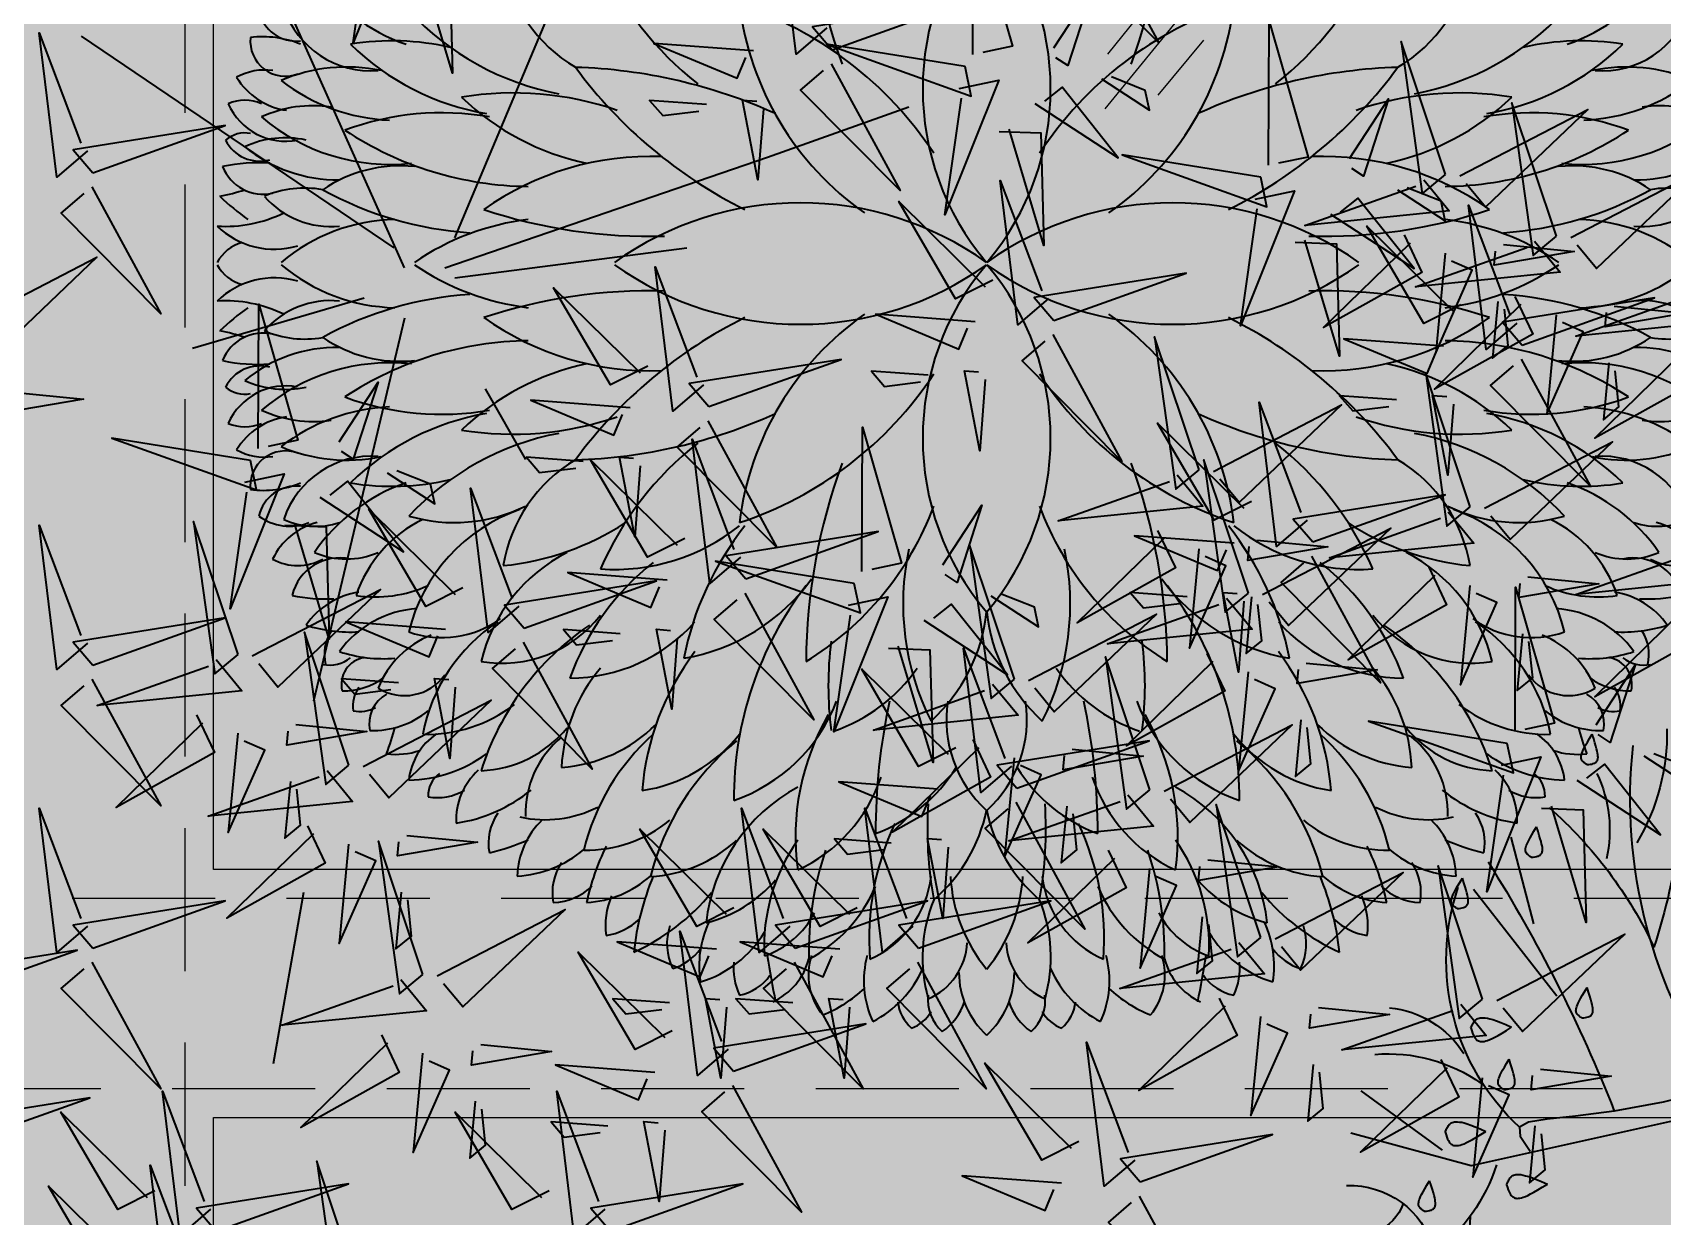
# Model space of a CAD drawing. Header units: millimetres. Extents: x -2842 to 18480, y -2414 to 14540.
# Drawn here: x 4702 to 5556, y 6081 to 6702 of the extents above; entities that cross this region are included whole.
import ezdxf

# ---------------------------------------------------------------- set-up
doc = ezdxf.new("R2010")
doc.units = ezdxf.units.MM
doc.header["$LTSCALE"] = 150
doc.linetypes.add('DASHED', pattern=[0.75, 0.5, -0.25])
doc.layers.add('ad-Elevation 10', color=8, linetype='Continuous')
doc.layers.add('ad-Furniture', color=8, linetype='Continuous')
doc.layers.add('ad-Glass Sectionline', color=140, linetype='Continuous', true_color=0x00bfff)
doc.layers.add('ad-Landscape', color=7, linetype='Continuous', lineweight=35, true_color=0x007f00)
doc.layers.add('ad-Landscape 2', color=7, linetype='Continuous', lineweight=35, true_color=0x264c00)

# ---------------------------------------------------------------- blocks, each defined once
blk = doc.blocks.new('bamboo')
at = {"layer": 'ad-Landscape'}
blk.add_line((-124.2, -652.6), (-157.7, -842.3), dxfattribs=at)
for points in [[(-119.8, -578.6), (-100, -620.2), (-209, -681), (-112.7, -587.2)], [(8.2, -743.4), (-41.2, -595.8), (-17.7, -764.7), (8.2, -743.4)], [(-9.8, -589.2), (68.8, -596.8), (-19.9, -612), (-18.4, -596.3)], [(352.8, -669.4), (311.6, -690.1), (248.5, -582.4), (344.3, -676.7)], [(489.3, -669.4), (448.2, -690.1), (385.1, -582.4), (480.9, -676.7)], [(527.1, -597.7), (464.1, -593), (478.7, -609.9), (518.7, -605)], [(590.2, -602.4), (584.1, -681.2), (567.1, -592.8), (582.9, -593.9)], [(-74.2, -598.9), (-84.7, -708.9), (-44.2, -617.6), (-67, -607.5)], [(-357.5, -714.1), (-210.9, -661.7), (-379.3, -688.7), (-357.5, -714.1)], [(-15.8, -652.1), (-21.8, -715), (-4.6, -700.8), (-8.7, -660.7)], [(420.7, -714.1), (567.3, -661.7), (398.9, -688.7), (420.7, -714.1)], [(557.2, -714.1), (703.8, -661.7), (535.4, -688.7), (557.2, -714.1)], [(23.9, -744.9), (165.8, -671.4), (52.3, -779.4), (31, -753.6)], [(346.4, -826.2), (312.4, -855.4), (293, -695.5), (339.1, -817.8)], [(-521.3, -768.6), (-374.8, -716.3), (-543.2, -743.3), (-521.3, -768.6)], [(284.5, -805.8), (243.4, -826.4), (180.3, -718.7), (276.1, -813.1)], [(333.5, -715.5), (223.2, -707.2), (315.3, -745.8), (325, -722.8)], [(470, -715.5), (359.7, -707.2), (451.8, -745.8), (461.5, -722.8)], [(-358.7, -729.9), (-282.3, -870.2), (-392.6, -759), (-367.2, -737.1)], [(419.5, -729.9), (495.9, -870.2), (385.6, -759), (411, -737.1)], [(556, -729.9), (632.4, -870.2), (522.1, -759), (547.5, -737.1)], [(-16.2, -749), (12.3, -783.5), (-148, -799.7), (-24.8, -756.1)], [(281.4, -774.9), (218.4, -770.2), (232.9, -787.1), (272.9, -782.2)], [(344.4, -779.7), (338.4, -858.4), (321.4, -770), (337.1, -771.2)], [(417.9, -774.9), (354.9, -770.2), (369.5, -787.1), (409.4, -782.2)], [(480.9, -779.7), (474.9, -858.4), (457.9, -770), (473.7, -771.2)], [(-37.9, -810.4), (-18.1, -852), (-127, -912.8), (-30.8, -819)], [(352.4, -850.5), (499, -798.1), (330.6, -825.1), (352.4, -850.5)], [(7.8, -830.7), (-2.8, -940.7), (37.7, -849.4), (14.9, -839.3)], [(72.2, -821), (150.8, -828.6), (62, -843.8), (63.5, -828.1)], [(265.2, -851.8), (154.9, -843.6), (247, -882.2), (256.7, -859.1)], [(351.2, -866.2), (427.7, -1006.6), (317.3, -895.4), (342.8, -873.5)], [(-507.7, -932.3), (-361.1, -879.9), (-529.5, -906.9), (-507.7, -932.3)], [(-227.1, -1003.5), (-261, -1032.7), (-280.5, -872.8), (-234.3, -995)], [(66.1, -883.9), (60.1, -946.8), (77.4, -932.6), (73.3, -892.5)], [(209.8, -1003.5), (175.9, -1032.7), (156.4, -872.8), (202.6, -995)], [(-288.9, -983), (-330, -1003.7), (-393.1, -896), (-297.3, -990.3)], [(148, -983), (106.8, -1003.7), (43.8, -896), (139.5, -990.3)], [(213.1, -911.3), (150.1, -906.6), (164.7, -923.5), (204.7, -918.6)], [(276.1, -916), (270.1, -994.8), (253.1, -906.4), (268.9, -907.6)], [(-240.7, -1085.3), (-274.6, -1114.5), (-294.1, -954.6), (-248, -1076.9)], [(-60.1, -1097.9), (-109.5, -950.3), (-85.9, -1119.2), (-60.1, -1097.9)], [(715.7, -974.6), (605.5, -966.3), (697.6, -1004.9), (707.3, -981.8)], [(-302.5, -1064.9), (-343.7, -1085.5), (-406.8, -977.8), (-311, -1072.1)], [(-221, -1027.7), (-74.4, -975.4), (-242.8, -1002.3), (-221, -1027.7)], [(215.9, -1027.7), (362.5, -975.4), (194.1, -1002.3), (215.9, -1027.7)]]:
    blk.add_lwpolyline(points, dxfattribs=at)
at = {"layer": 'ad-Landscape 2'}
for p, q in [((43.5, 73), (278.2, 631.2)), ((-12.4, 39.5), (-247.1, 564.2)), ((-23.6, 61.9), (-370, 296.3)), ((390, 162.3), (546.4, 218.1)), ((32.3, 39.5), (390, 162.3)), ((43.5, 28.4), (300.5, 61.9)), ((-57.1, 6), (-247.1, -49.8)), ((-12.4, -16.3), (-113, -440.5)), ((77, -94.4), (121.7, -172.6))]:
    blk.add_line(p, q, dxfattribs=at)
for points in [[(-52.8, 429.4), (-9, 438.6), (-69, 289.1), (-50.5, 418.5)], [(455.6, 305.5), (421.7, 276.4), (402.2, 436.3), (448.3, 314)], [(617.5, 275.9), (618.2, 435.7), (661.3, 285.1), (628.5, 278.2)], [(747.2, 429.2), (823.6, 288.8), (713.3, 400), (738.7, 421.9)], [(-8.5, 381.7), (37.5, 380), (40.9, 255.2), (2.4, 384)], [(707.3, 283.4), (750.5, 349.5), (722.8, 263.8), (709.6, 272.4)], [(461.7, 281.3), (608.2, 333.7), (439.8, 306.7), (461.7, 281.3)], [(945.2, 153.2), (945.8, 313), (988.9, 162.4), (956.1, 155.5)], [(-363.6, 169.2), (-397.5, 140), (-417, 299.9), (-370.9, 177.6)], [(1141.3, 142.9), (1092, 290.5), (1115.5, 121.6), (1141.3, 142.9)], [(374.4, 279.9), (264.1, 288.2), (356.3, 249.6), (365.9, 272.6)], [(608.9, 262.7), (455.2, 287.4), (615.8, 229.9), (608.9, 262.7)], [(460.4, 265.6), (536.9, 125.2), (426.5, 236.4), (452, 258.3)], [(602.5, 238.5), (646.3, 247.7), (586.3, 98.2), (604.8, 227.6)], [(686, 221.8), (778.6, 161.5), (716.5, 239.7), (696.9, 224.1)], [(760.2, 248.9), (813.2, 214.4), (808.6, 236.2), (771.2, 251.2)], [(322.4, 220.5), (259.3, 225.2), (273.9, 208.3), (313.9, 213.2)], [(385.4, 215.7), (379.4, 137), (362.3, 225.4), (378.1, 224.2)], [(1035, 160.6), (1078.2, 226.8), (1050.5, 141.1), (1037.3, 149.7)], [(1264.2, 74.7), (1214.8, 222.3), (1238.4, 53.4), (1264.2, 74.7)], [(1157.1, 141.4), (1299, 214.9), (1185.5, 106.9), (1164.2, 132.8)], [(-357.5, 145), (-210.9, 197.3), (-379.3, 170.3), (-357.5, 145)], [(646.8, 190.8), (692.9, 189.1), (696.3, 64.3), (657.8, 193.1)], [(936.5, 139.9), (782.9, 164.7), (943.4, 107.2), (936.5, 139.9)], [(1279.9, 73.2), (1421.8, 146.8), (1308.4, 38.7), (1287, 64.6)], [(-358.7, 129.2), (-282.3, -11.2), (-392.6, 100.1), (-367.2, 121.9)], [(701.3, 5.5), (667.4, -23.6), (647.9, 136.3), (694, 14)], [(1117, 137.3), (1145.4, 102.8), (985.2, 86.6), (1108.4, 130.2)], [(1087.9, 126.1), (1140.9, 91.6), (1136.3, 113.5), (1098.9, 128.4)], [(639.5, 26), (598.3, 5.3), (535.3, 113), (631, 18.7)], [(930.2, 115.8), (973.9, 125), (914, -24.5), (932.5, 104.9)], [(1013.6, 99.1), (1106.3, 38.8), (1044.2, 116.9), (1024.6, 101.4)], [(1220.1, -21.7), (1186.2, -50.9), (1166.7, 109), (1212.8, -13.3)], [(1095.3, 76), (1115.1, 34.4), (1006.1, -26.5), (1102.4, 67.3)], [(1158.3, -1.3), (1117.1, -21.9), (1054.1, 85.8), (1149.8, -8.5)], [(974.5, 68.1), (1020.5, 66.3), (1023.9, -58.4), (985.4, 70.4)], [(1239.9, 69.2), (1268.3, 34.7), (1108.1, 18.4), (1231.3, 62.1)], [(1140.9, 55.7), (1130.4, -54.4), (1170.9, 36.9), (1148, 47)], [(1205.3, 65.3), (1283.9, 57.7), (1195.2, 42.5), (1196.7, 58.2)], [(-494.9, -22.2), (-353, 51.3), (-466.5, -56.7), (-487.8, -30.9)], [(319, -89.9), (285.1, -119.1), (265.6, 40.8), (311.8, -81.4)], [(707.4, -18.7), (854, 33.7), (685.6, 6.7), (707.4, -18.7)], [(257.2, -69.4), (216.1, -90.1), (153, 17.6), (248.8, -76.7)], [(1218.1, 7.8), (1238, -33.8), (1129, -94.7), (1225.2, -0.8)], [(1199.3, 2.4), (1193.3, -60.5), (1210.5, -46.3), (1206.4, -6.2)], [(1226.2, -46), (1372.8, 6.4), (1204.4, -20.6), (1226.2, -46)], [(1417.4, 14.6), (1445.8, -19.9), (1285.6, -36.1), (1408.7, 7.5)], [(-174.3, -160.5), (-173.7, -0.6), (-130.6, -151.3), (-163.4, -158.2)], [(620.2, -20.1), (509.9, -11.8), (602, -50.4), (611.7, -27.3)], [(1263.8, -12.5), (1253.3, -122.6), (1293.7, -31.3), (1270.9, -21.1)], [(1328.2, -2.9), (1406.8, -10.5), (1318.1, -25.7), (1319.6, -10)], [(706.2, -34.4), (782.6, -174.8), (672.3, -63.6), (697.7, -41.7)], [(868.3, -184.3), (818.9, -36.7), (842.4, -205.6), (868.3, -184.3)], [(1139, -47.3), (1028.7, -39.1), (1120.8, -77.6), (1130.5, -54.6)], [(1395.6, -46.8), (1415.5, -88.4), (1306.5, -149.2), (1402.7, -55.4)], [(325.1, -114.1), (471.7, -61.8), (303.3, -88.7), (325.1, -114.1)], [(1225, -61.7), (1301.4, -202.1), (1191.1, -90.8), (1216.5, -69)], [(1322.2, -65.8), (1316.2, -128.7), (1333.4, -114.5), (1329.3, -74.4)], [(-84.5, -153), (-41.3, -86.9), (-69, -172.5), (-82.2, -163.9)], [(568.1, -79.5), (505.1, -74.8), (519.6, -91.7), (559.6, -86.8)], [(631.1, -84.2), (625.1, -163), (608.1, -74.6), (623.8, -75.8)], [(1168.6, -225.3), (1119.3, -77.6), (1142.8, -246.6), (1168.6, -225.3)], [(-446.7, -98.3), (-368, -105.9), (-456.8, -121.2), (-455.3, -105.4)], [(237.9, -115.5), (127.6, -107.2), (219.7, -145.8), (229.4, -122.8)], [(1086.9, -106.8), (1023.9, -102.1), (1038.4, -119), (1078.4, -114.1)], [(1149.9, -111.5), (1143.9, -190.3), (1126.9, -101.9), (1142.6, -103)], [(884, -185.9), (1025.9, -112.3), (912.4, -220.4), (891.1, -194.5)], [(988, -239.9), (954.1, -269), (934.6, -109.2), (980.8, -231.4)], [(323.9, -129.9), (400.4, -270.3), (290, -159), (315.4, -137.2)], [(494.6, -296.8), (495.3, -137), (538.4, -287.6), (505.6, -294.5)], [(926.2, -219.4), (885, -240.1), (822, -132.4), (917.7, -226.7)], [(-183, -173.7), (-336.7, -149), (-176.1, -206.5), (-183, -173.7)], [(360, -280.8), (326.1, -310), (306.6, -150.1), (352.7, -272.3)], [(1184.4, -226.8), (1326.3, -153.2), (1212.8, -261.3), (1191.5, -235.4)], [(185.8, -175), (122.8, -170.2), (137.4, -187.2), (177.4, -182.3)], [(298.2, -260.3), (257, -281), (193.9, -173.3), (289.7, -267.6)], [(248.8, -179.7), (242.8, -258.4), (225.8, -170), (241.6, -171.2)], [(922.9, -320.7), (873.5, -173.1), (897.1, -342), (922.9, -320.7)], [(-189.3, -197.8), (-145.6, -188.6), (-205.5, -338.1), (-187, -208.8)], [(-105.9, -214.5), (-13.2, -274.9), (-75.4, -196.7), (-94.9, -212.2)], [(-31.6, -187.5), (21.3, -222), (16.7, -200.1), (-20.7, -185.2)], [(843.9, -189.9), (872.4, -224.4), (712.1, -240.6), (835.3, -197)], [(114.3, -335.4), (80.4, -364.5), (60.9, -204.6), (107, -326.9)], [(994.1, -264.1), (1140.7, -211.8), (972.3, -238.7), (994.1, -264.1)], [(52.5, -314.9), (11.3, -335.6), (-51.8, -227.9), (44, -322.2)], [(584.4, -289.3), (627.6, -223.2), (600, -308.9), (586.7, -300.3)], [(1144.3, -230.8), (1172.7, -265.3), (1012.5, -281.6), (1135.7, -237.9)], [(-363.6, -376.3), (-397.5, -405.4), (-417, -245.5), (-370.9, -367.8)], [(-196.6, -388.9), (-246, -241.3), (-222.5, -410.2), (-196.6, -388.9)], [(-145, -245.6), (-99, -247.3), (-95.6, -372), (-134.1, -243.3)], [(366.1, -305), (512.7, -252.7), (344.3, -279.6), (366.1, -305)], [(822.2, -251.3), (842, -292.9), (733.1, -353.8), (829.3, -259.9)], [(938.6, -322.2), (1080.5, -248.7), (967.1, -356.7), (945.7, -330.8)], [(663.5, -416.2), (614.1, -268.5), (637.6, -437.5), (663.5, -416.2)], [(906.9, -265.5), (796.6, -257.2), (888.7, -295.8), (898.4, -272.8)], [(932.3, -262), (1010.9, -269.6), (922.2, -284.8), (923.7, -269.1)], [(486, -310), (332.3, -285.3), (492.9, -342.8), (486, -310)], [(867.9, -271.6), (857.4, -381.7), (897.8, -290.4), (875, -280.2)], [(992.9, -279.9), (1069.3, -420.3), (959, -309), (984.4, -287.2)], [(1417.4, -271.7), (1445.8, -306.2), (1285.6, -322.5), (1408.7, -278.8)], [(278.8, -306.4), (168.6, -298.1), (260.7, -336.7), (270.4, -313.7)], [(1122.6, -292.2), (1142.4, -333.8), (1033.4, -394.7), (1129.7, -300.8)], [(1232.6, -302.9), (1311.2, -310.5), (1222.5, -325.7), (1224, -310)], [(-180.9, -390.4), (-39, -316.9), (-152.5, -424.9), (-173.8, -399)], [(120.3, -359.6), (266.9, -307.2), (98.5, -334.2), (120.3, -359.6)], [(364.9, -320.8), (441.3, -461.2), (331, -349.9), (356.4, -328.1)], [(479.7, -334.2), (523.4, -325), (463.5, -474.5), (482, -345.1)], [(637.4, -323.8), (690.3, -358.3), (685.7, -336.5), (648.3, -321.5)], [(854.8, -325), (791.8, -320.2), (806.4, -337.2), (846.3, -332.2)], [(917.8, -329.7), (911.8, -408.4), (894.8, -320), (910.5, -321.2)], [(926.3, -324.9), (920.3, -387.8), (937.5, -373.5), (933.4, -333.5)], [(1168.2, -312.5), (1157.7, -422.6), (1198.2, -331.3), (1175.3, -321.1)], [(1218.2, -474.1), (1218.9, -314.2), (1262, -464.9), (1229.2, -471.8)], [(563.1, -350.9), (655.8, -411.2), (593.6, -333), (574, -348.6)], [(898.6, -326.3), (927, -360.8), (766.8, -377), (889.9, -333.4)], [(1395.6, -333.1), (1415.5, -374.7), (1306.5, -435.6), (1402.7, -341.7)], [(-357.5, -400.5), (-210.9, -348.1), (-379.3, -375.1), (-357.5, -400.5)], [(33.1, -361), (-77.2, -352.7), (14.9, -391.3), (24.6, -368.2)], [(226.8, -365.9), (163.8, -361.1), (178.3, -378.1), (218.3, -373.2)], [(289.8, -370.6), (283.8, -449.3), (266.8, -360.9), (282.5, -362.1)], [(679.2, -417.7), (821.1, -344.1), (707.7, -452.2), (686.3, -426.3)], [(-73.8, -511.6), (-123.1, -364), (-99.6, -532.9), (-73.8, -511.6)], [(119.1, -375.3), (195.6, -515.7), (85.2, -404.5), (110.7, -382.6)], [(1226.6, -365.8), (1220.6, -428.7), (1237.8, -414.5), (1233.7, -374.4)], [(-221, -394.5), (-192.5, -429), (-352.8, -445.2), (-229.6, -401.6)], [(524, -381.9), (570, -383.6), (573.4, -508.4), (534.9, -379.6)], [(660.4, -512.6), (626.5, -541.8), (607, -381.9), (653.1, -504.2)], [(813.7, -538.9), (764.3, -391.3), (787.8, -560.2), (813.7, -538.9)], [(876.8, -387.7), (896.6, -429.3), (787.7, -490.1), (883.9, -396.3)], [(598.6, -492.1), (557.4, -512.8), (494.3, -405.1), (590.1, -499.4)], [(922.5, -407.9), (912, -518), (952.4, -426.7), (929.6, -416.6)], [(986.9, -398.3), (1065.5, -405.9), (976.8, -421.1), (978.3, -405.4)], [(1308, -466.6), (1351.2, -400.5), (1323.6, -486.2), (1310.3, -477.5)], [(-358.7, -416.2), (-282.3, -556.6), (-392.6, -445.4), (-367.2, -423.5)], [(-19, -420.4), (-82, -415.7), (-67.4, -432.6), (-27.4, -427.7)], [(44, -425.1), (38, -503.9), (21, -415.5), (36.8, -416.7)], [(639.2, -421.7), (667.6, -456.2), (507.4, -472.5), (630.5, -428.8)], [(-58, -513.1), (83.9, -439.6), (-29.6, -547.6), (-50.9, -521.7)], [(-242.7, -455.8), (-222.9, -497.4), (-331.8, -558.3), (-235.6, -464.5)], [(-132.6, -466.5), (-54, -474.1), (-142.8, -489.3), (-141.3, -473.6)], [(829.4, -540.4), (971.3, -466.8), (857.8, -574.9), (836.5, -549)], [(980.9, -461.2), (974.9, -524.1), (992.1, -509.9), (988, -469.8)], [(1209.6, -487.3), (1055.9, -462.6), (1216.5, -520.1), (1209.6, -487.3)], [(-197, -476.1), (-207.5, -586.2), (-167.1, -494.9), (-189.9, -484.8)], [(617.4, -483.1), (637.2, -524.7), (528.3, -585.6), (624.5, -491.7)], [(666.4, -536.8), (813, -484.5), (644.6, -511.4), (666.4, -536.8)], [(663.1, -503.4), (652.6, -613.5), (693, -522.2), (670.2, -512)], [(727.5, -493.8), (806.1, -501.4), (717.4, -516.6), (718.9, -500.9)], [(1203.3, -511.5), (1247, -502.3), (1187.1, -651.7), (1205.5, -522.4)], [(1361, -501.1), (1413.9, -535.6), (1409.3, -513.8), (1371.9, -498.8)], [(-98.1, -517.2), (-69.7, -551.7), (-229.9, -567.9), (-106.7, -524.3)], [(1286.7, -528.1), (1379.3, -588.5), (1317.2, -510.3), (1297.6, -525.8)], [(-138.6, -529.4), (-144.7, -592.3), (-127.4, -578.1), (-131.5, -538)], [(579.2, -538.2), (468.9, -529.9), (561.1, -568.5), (570.7, -545.5)], [(-363.6, -689.9), (-397.5, -719), (-417, -559.2), (-370.9, -681.4)], [(414.6, -689.9), (380.7, -719), (361.2, -559.2), (407.3, -681.4)], [(551.1, -689.9), (517.2, -719), (497.7, -559.2), (543.9, -681.4)], [(665.2, -552.6), (741.7, -693), (631.3, -581.7), (656.8, -559.9)], [(789.3, -544.5), (817.8, -578.9), (657.5, -595.2), (780.7, -551.6)], [(721.5, -556.7), (715.5, -619.6), (732.7, -605.4), (728.6, -565.3)], [(936.5, -702.5), (887.2, -554.9), (910.7, -723.8), (936.5, -702.5)], [(1247.5, -559.2), (1293.6, -560.9), (1297, -685.7), (1258.5, -556.9)], [(767.6, -605.8), (787.4, -647.4), (678.5, -708.3), (774.7, -614.5)], [(813.3, -626.1), (802.7, -736.2), (843.2, -644.9), (820.4, -634.7)], [(877.7, -616.5), (956.3, -624.1), (867.5, -639.3), (869, -623.6)], [(952.3, -704), (1094.2, -630.5), (980.7, -738.5), (959.4, -712.7)], [(1182.3, -770.7), (1132.9, -623.1), (1156.5, -792), (1182.3, -770.7)], [(871.6, -679.4), (865.6, -742.3), (882.9, -728.1), (878.8, -688)], [(1198, -772.2), (1339.9, -698.7), (1226.5, -806.7), (1205.1, -780.8)], [(912.2, -708.1), (940.6, -742.6), (780.4, -758.8), (903.6, -715.2)], [(890.5, -769.5), (910.3, -811.1), (801.3, -871.9), (897.6, -778.1)], [(1158, -776.3), (1186.4, -810.8), (1026.2, -827), (1149.3, -783.4)], [(936.1, -789.8), (925.6, -899.8), (966.1, -808.5), (943.2, -798.4)], [(1000.5, -780.1), (1079.1, -787.7), (990.4, -802.9), (991.9, -787.2)], [(796.9, -949), (763, -978.1), (743.5, -818.2), (789.6, -940.5)], [(735.1, -928.5), (693.9, -949.2), (630.8, -841.5), (726.6, -935.8)], [(994.5, -843), (988.5, -905.9), (1005.7, -891.7), (1001.6, -851.6)], [(1136.2, -837.6), (1156, -879.2), (1047.1, -940.1), (1143.3, -846.3)], [(1246.3, -848.3), (1324.9, -855.9), (1236.2, -871.1), (1237.7, -855.4)], [(1181.9, -857.9), (1171.4, -968), (1211.8, -876.7), (1189, -866.6)], [(803, -973.2), (949.5, -920.8), (781.1, -947.8), (803, -973.2)], [(1240.3, -911.2), (1234.3, -974.1), (1251.5, -959.9), (1247.4, -919.8)], [(801.8, -988.9), (878.2, -1129.3), (767.9, -1018.1), (793.3, -996.2)]]:
    blk.add_lwpolyline(points, dxfattribs=at)
blk = doc.blocks.new('A$C7DA81DBD')
at = {"layer": 'ad-Landscape'}
for centre, radius, start, end in [((2.2619, 2.2221), 3.2578, 180.48635, 200.14254), ((1.1235, 0.9635), 1.4762, 139.56784, 220.43216), ((-1.8408, 1.8007), 0.8356, 189.30481, 239.3197), ((-0.5036, 2.3877), 1.7715, 203.40985, 232.04459), ((-2.8723, 2.1694), 1.0147, 214.6416, 251.06237), ((-3.8061, 1.4393), 0.2126, 192.8534, 276.06864), ((-3.3934, 1.5704), 0.508, 198.36566, 274.36285), ((-2.0704, 2.4383), 1.5297, 223.15526, 259.12002), ((0.278, 1.6321), 1.6541, 187.07097, 234.85412), ((-2.0051, -0.5207), 2.0521, 33.36445, 71.77879), ((-3.867, 1.2266), 0.1934, 174.18666, 290.59598), ((-3.9905, 0.7068), 0.5437, 67.64575, 97.28341), ((-3.2785, -0.1985), 1.4267, 76.95691, 99.25489), ((-2.5206, 2.2177), 1.411, 225.5947, 260.34135), ((-3.5292, 0.1698), 0.9139, 78.01728, 113.3144), ((-0.1824, 2.6175), 2.5892, 216.37093, 243.62041), ((-2.3551, -1.8074), 2.8907, 65.67414, 88.25794), ((-3.9828, 0.7528), 0.3143, 81.59333, 119.16505), ((-3.8058, 1.2269), 0.3858, 211.15088, 261.88723), ((-3.2424, 1.8545), 1.0655, 232.5105, 267.25212), ((-4.09, 0.6654), 0.2348, 66.95459, 113.04541), ((-2.6118, -0.8298), 1.7705, 71.06869, 99.21005), ((-1.9143, 1.938), 1.4152, 226.12226, 258.10878), ((-3.8641, 1.0224), 0.3477, 203.91838, 280.78741), ((-3.7147, 0.1925), 0.678, 81.55573, 114.70525), ((-3.0057, -0.698), 1.5293, 80.07303, 110.39202), ((-4.09, 0.5543), 0.1658, 79.35441, 130.28324), ((-3.2885, 1.64), 1.0932, 229.52167, 276.17194), ((-2.5064, 2.2982), 1.8728, 236.55296, 269.35046), ((-4.0065, 0.7788), 0.2144, 207.19351, 284.68974), ((-3.8679, 0.1672), 0.5263, 77.39124, 114.96296), ((-3.5803, 1.2652), 0.8033, 230.61412, 270.78978), ((-4.0211, -0.3309), 0.8867, 85.54152, 102.47041), ((-1.8532, -0.9988), 1.5896, 87.80694, 125.34258), ((-3.9905, 0.6212), 0.2383, 201.22812, 283.00293), ((-3.2335, -0.2213), 0.7603, 84.12058, 124.2254), ((-3.7607, -0.1513), 0.5674, 79.89405, 113.04357), ((-0.278, -1.6321), 1.6541, 7.07097, 54.85412), ((2.0051, 0.5207), 2.0521, 213.36445, 251.77879), ((0.5036, -2.3877), 1.7715, 23.40985, 52.04459), ((-2.2619, -2.2221), 3.2578, 0.48635, 20.14254), ((1.8408, -1.8007), 0.8356, 9.30481, 59.3197), ((1.8918, -0.7397), 1.7085, 200.47463, 238.37181), ((2.8127, -0.1703), 1.5025, 236.86683, 264.37468), ((2.2585, -2.2572), 0.9551, 13.74281, 70.74014), ((2.7888, -2.0624), 0.7268, 18.67082, 63.79699), ((3.6025, -1.7876), 0.3701, 25.36372, 76.0362), ((0.0127, -2.4992), 1.6882, 11.02849, 38.56329), ((2.0528, -0.5755), 1.111, 231.64981, 273.95156), ((1.8936, -2.412), 0.9205, 13.66836, 62.88227), ((3.5309, -1.1863), 0.4429, 246.56317, 293.43683), ((0.9565, -2.7668), 1.425, 19.73306, 51.77211), ((3.5663, -1.8937), 0.2709, 13.65461, 102.44901), ((3.799, -1.3868), 0.2788, 240.36234, 299.63766), ((1.856, -1.0904), 1.1017, 216.03906, 260.26816), ((-0.5421, -2.9513), 1.9362, 359.73155, 37.41149), ((3.3701, -1.1333), 0.7046, 245.60352, 278.75304), ((3.3942, -2.2431), 0.4369, 34.78481, 81.07296), ((3.6458, -0.9704), 0.8788, 267.00257, 282.07341), ((2.3006, -1.3581), 0.9275, 221.73929, 269.82837), ((2.6751, -1.5084), 0.6953, 218.28249, 279.3433), ((3.0021, -1.5187), 0.5438, 233.77897, 289.79803), ((2.167, -2.7765), 0.9598, 10.85815, 56.55055), ((3.104, -2.4748), 0.5733, 35.76353, 86.37343), ((1.3292, -3.2587), 1.5303, 17.59049, 55.74559), ((2.8672, -2.5356), 0.5252, 21.8257, 68.02813), ((3.5079, -1.2176), 0.814, 266.76384, 287.52222), ((3.4132, -2.1554), 0.2388, 346.75476, 32.31761), ((-1.1102, -2.3286), 1.9834, 352.86966, 7.13034), ((0.4415, -3.0214), 1.4626, 4.53972, 37.07204), ((3.3241, -1.386), 0.7926, 265.56631, 288.01228), ((1.1439, -1.6998), 0.9279, 214.91657, 251.05051), ((1.4468, -2.8141), 0.8978, 2.30093, 40.50756), ((3.4098, -2.3203), 0.1483, 346.0967, 81.70295), ((3.6227, -2.031), 0.1831, 231.14247, 282.0713), ((3.2095, -2.1093), 0.2729, 215.39886, 302.15517), ((3.5474, -1.9775), 0.3785, 233.8191, 270.95416), ((1.6974, -2.079), 0.9321, 201.01467, 251.00855), ((3.2185, -2.5369), 0.186, 348.23624, 60.99446), ((3.3252, -2.438), 0.1695, 350.71369, 36.27653), ((-0.2948, -3.161), 1.349, 352.2305, 30.01298), ((3.0882, -1.8014), 0.7945, 232.47186, 271.55185), ((3.387, -2.0873), 0.4877, 230.8294, 271.59888), ((3.4542, -2.3019), 0.1679, 239.89017, 283.18093), ((2.0257, -2.069), 0.8461, 218.49282, 261.42911), ((2.4021, -1.9593), 0.8207, 225.12287, 265.9267), ((1.0136, -3.5245), 1.2421, 13.52703, 48.39805), ((2.8129, -2.1522), 0.6446, 219.15642, 267.78171), ((2.8327, -2.8868), 0.3555, 6.20703, 55.71806), ((4.7109, -2.1806), 1.4962, 194.55365, 200.41362), ((0.4879, -3.7225), 1.408, 14.08678, 50.75178), ((1.9988, -3.0323), 0.5442, 358.24862, 50.68038), ((3.255, -2.3074), 0.3987, 250.94104, 277.72728), ((3.2048, -2.0899), 0.7587, 233.84333, 268.58495), ((1.4049, -2.5545), 0.8684, 198.68778, 245.28391), ((2.5541, -3.0699), 0.3719, 357.60187, 47.96098), ((2.9291, -2.9329), 0.15, 357.47025, 53.80961), ((0.5792, -3.7449), 0.9742, 6.46688, 61.65563), ((3.0549, -2.2322), 0.863, 231.02378, 261.38718), ((3.0253, -2.6704), 0.2744, 237.97543, 281.26619), ((2.4357, -2.4238), 0.6427, 243.07607, 282.38547), ((2.4584, -3.1948), 0.2887, 349.0778, 34.64065), ((2.2078, -2.5037), 0.7304, 230.8151, 271.05063), ((2.1285, -3.3962), 0.4606, 2.36478, 45.58317), ((-0.7845, -3.7974), 1.7654, 358.75477, 18.61147), ((0.2113, -3.764), 1.0157, 356.98112, 35.15022), ((1.8961, -2.6169), 0.7641, 227.38545, 266.81155), ((0.9147, -3.7961), 1.3196, 11.93886, 26.21864), ((2.6219, -2.7574), 0.6207, 229.77589, 266.93335), ((3.0457, -2.0047), 1.2814, 246.14352, 256.28476), ((2.1061, -3.4684), 0.2887, 349.0778, 34.64065), ((1.7238, -2.9221), 0.7346, 220.38662, 256.09196), ((0.4659, -3.9514), 1.4875, 5.97252, 22.70743), ((2.2394, -2.9434), 0.5806, 228.33638, 266.67487), ((1.3701, -3.1096), 0.824, 203.21959, 241.77969), ((2.4444, -2.7002), 1.2047, 219.61762, 245.52562), ((1.6924, -3.6508), 0.4098, 352.3277, 23.61076), ((2.4029, -3.194), 0.3293, 226.24511, 267.68542), ((1.383, -3.3555), 0.488, 207.43755, 251.18261), ((1.0337, -3.8696), 0.5516, 350.48559, 25.45287), ((1.4522, -3.7508), 0.3106, 333.81915, 18.78711), ((2.1581, -3.3546), 0.3559, 226.86291, 260.36915), ((1.7595, -3.3631), 0.6247, 211.25767, 253.08831), ((0.6413, -3.9243), 0.3417, 320.17932, 18.67463), ((1.3268, -3.7443), 0.3576, 194.37957, 245.67824), ((-5.8663, -2.673), 7.168, 348.75967, 350.83335), ((1.0529, -3.8878), 0.3429, 334.82228, 6.10535), ((1.8213, -3.5993), 0.3023, 216.32124, 252.6008), ((1.4147, -3.7701), 0.2686, 215.04222, 258.95985), ((1.1804, -3.4536), 0.743, 227.03228, 248.14061)]:
    blk.add_arc(centre, radius, start, end, dxfattribs=at)
at = {"layer": 'ad-Landscape 2'}
for centre, radius, start, end in [((-2.2619, 2.2221), 3.2578, 339.85746, 359.51365), ((-1.1235, 0.9635), 1.4762, 319.56784, 40.43216), ((0.5036, 2.3877), 1.7715, 307.95541, 336.59015), ((1.8408, 1.8007), 0.8356, 300.6803, 350.69519), ((2.8723, 2.1694), 1.0147, 288.93763, 325.3584), ((2.0051, -0.5207), 2.0521, 108.22121, 146.63555), ((-0.278, 1.6321), 1.6541, 305.14588, 352.92903), ((2.0704, 2.4383), 1.5297, 280.87998, 316.84474), ((3.3934, 1.5704), 0.508, 265.63715, 341.63434), ((2.5206, 2.2177), 1.411, 279.65865, 314.4053), ((3.2785, -0.1985), 1.4267, 80.74511, 103.04309), ((2.3551, -1.8074), 2.8907, 91.74206, 114.32586), ((0.1824, 2.6175), 2.5892, 296.37959, 323.62907), ((3.5292, 0.1698), 0.9139, 66.6856, 101.98272), ((3.2424, 1.8545), 1.0655, 272.74788, 307.4895), ((2.6118, -0.8298), 1.7705, 80.78995, 108.93131), ((1.9143, 1.938), 1.4152, 281.89122, 313.87774), ((3.0057, -0.698), 1.5293, 69.60798, 99.92697), ((3.7147, 0.1925), 0.678, 65.29475, 98.44427), ((2.5064, 2.2982), 1.8728, 270.64954, 303.44704), ((3.2885, 1.64), 1.0932, 263.82806, 310.47833), ((3.5803, 1.2652), 0.8033, 269.21022, 309.38588), ((1.8532, -0.9988), 1.5896, 54.65742, 92.19306), ((3.2335, -0.2213), 0.7603, 55.7746, 95.87942), ((-4.487, 1.6291), 1.2847, 281.63719, 288.00047), ((-3.052, 1.6261), 1.72, 226.87005, 233.5161), ((-3.6164, 0.6908), 0.4865, 221.13896, 275.57028), ((-2.7222, 2.1138), 1.9478, 241.18217, 266.26036), ((2.7222, 2.1138), 1.9478, 273.73964, 298.81783), ((3.6164, 0.6908), 0.4865, 264.42972, 318.86104), ((3.7607, -0.1513), 0.5674, 66.95643, 100.10595), ((-4.1975, 0.9392), 0.7339, 266.42892, 296.01705), ((-1.8634, 3.0329), 2.8823, 251.61053, 271.71734), ((-1.0264, -1.4309), 1.7659, 54.46623, 125.53377), ((1.0264, -1.4309), 1.7659, 54.46623, 125.53377), ((1.8634, 3.0329), 2.8823, 268.28266, 288.38947), ((-3.9266, 0.5355), 0.4565, 226.08818, 286.23686), ((-3.2407, -0.7659), 1.0093, 91.25618, 130.10548), ((-2.3531, -1.1695), 1.4234, 97.04197, 124.31969), ((2.3531, -1.1695), 1.4234, 55.68031, 82.95803), ((3.2407, -0.7659), 1.0093, 49.89452, 88.74382), ((-4.0462, -0.1006), 0.224, 105.31091, 151.56637), ((-4.0462, 0.1006), 0.224, 208.43363, 254.68909), ((-3.9266, -0.5355), 0.4565, 73.76314, 133.91182), ((-3.2407, 0.7659), 1.0093, 229.89452, 268.74382), ((-2.3531, 1.1695), 1.4234, 235.68031, 262.95803), ((-1.0264, 1.4309), 1.7659, 234.46623, 305.53377), ((1.1235, -0.9635), 1.4762, 139.56784, 220.43216), ((-1.1235, -0.9635), 1.4762, 319.56784, 40.43216), ((1.0264, 1.4309), 1.7659, 234.46623, 305.53377), ((2.3531, 1.1695), 1.4234, 277.04197, 304.31969), ((3.2407, 0.7659), 1.0093, 271.25618, 310.10548), ((-2.7222, -2.1138), 1.9478, 93.73964, 118.81783), ((-1.8634, -3.0329), 2.8823, 88.28266, 108.38947), ((1.8634, -3.0329), 2.8823, 71.61053, 91.71734), ((2.7222, -2.1138), 1.9478, 61.18217, 86.26036), ((-4.1975, -0.9392), 0.7339, 63.98295, 93.57108), ((-3.052, -1.6261), 1.72, 126.4839, 133.12995), ((-3.6164, -0.6908), 0.4865, 84.42972, 138.86104), ((3.6164, -0.6908), 0.4865, 41.13896, 95.57028), ((-1.8532, 0.9988), 1.5896, 234.65742, 272.19306), ((-0.1824, -2.6175), 2.5892, 116.37959, 143.62907), ((0.278, -1.6321), 1.6541, 125.14588, 172.92903), ((0.1824, -2.6175), 2.5892, 36.37093, 63.62041), ((1.8532, 0.9988), 1.5896, 267.80694, 305.34258), ((-4.487, -1.6291), 1.2847, 71.99953, 78.36281), ((-3.9905, -0.6212), 0.2383, 76.99707, 158.77188), ((-3.7607, 0.1513), 0.5674, 246.95643, 280.10595), ((-3.2335, 0.2213), 0.7603, 235.7746, 275.87942), ((-2.5064, -2.2982), 1.8728, 90.64954, 123.44704), ((2.5064, -2.2982), 1.8728, 56.55296, 89.35046), ((3.2335, 0.2213), 0.7603, 264.12058, 304.2254), ((3.7607, 0.1513), 0.5674, 259.89405, 293.04357), ((-4.0211, 0.3309), 0.8867, 257.52959, 274.45848), ((-3.5803, -1.2652), 0.8033, 89.21022, 129.38588), ((3.5803, -1.2652), 0.8033, 50.61412, 90.78978), ((-4.0065, -0.7788), 0.2144, 75.31026, 152.80649), ((-3.2885, -1.64), 1.0932, 83.82806, 130.47833), ((-1.9143, -1.938), 1.4152, 101.89122, 133.87774), ((-2.0051, 0.5207), 2.0521, 288.22121, 326.63555), ((1.9143, -1.938), 1.4152, 46.12226, 78.10878), ((3.2885, -1.64), 1.0932, 49.52167, 96.17194), ((-4.09, -0.5543), 0.1658, 229.71676, 280.64559), ((-3.8641, -1.0224), 0.3477, 79.21259, 156.08162), ((-3.8679, -0.1672), 0.5263, 245.03704, 282.60876), ((-3.7147, -0.1925), 0.678, 245.29475, 278.44427), ((-3.2424, -1.8545), 1.0655, 92.74788, 127.4895), ((-3.0057, 0.698), 1.5293, 249.60798, 279.92697), ((3.0057, 0.698), 1.5293, 260.07303, 290.39202), ((3.2424, -1.8545), 1.0655, 52.5105, 87.25212), ((3.7147, -0.1925), 0.678, 261.55573, 294.70525), ((-4.09, -0.6654), 0.2348, 246.95459, 293.04541), ((-3.8058, -1.2269), 0.3858, 98.11277, 148.84912), ((-2.5206, -2.2177), 1.411, 99.65865, 134.4053), ((-2.6118, 0.8298), 1.7705, 260.78995, 288.93131), ((-2.3551, 1.8074), 2.8907, 271.74206, 294.32586), ((2.3551, 1.8074), 2.8907, 245.67414, 268.25794), ((2.6118, 0.8298), 1.7705, 251.06869, 279.21005), ((2.5206, -2.2177), 1.411, 45.5947, 80.34135), ((-2.0704, -2.4383), 1.5297, 100.87998, 136.84474), ((2.0704, -2.4383), 1.5297, 43.15526, 79.12002), ((-3.9828, -0.7528), 0.3143, 240.83495, 278.40667), ((-3.867, -1.2266), 0.1934, 69.40402, 185.81334), ((-3.5292, -0.1698), 0.9139, 246.6856, 281.98272), ((-3.3934, -1.5704), 0.508, 85.63715, 161.63434), ((-0.5036, -2.3877), 1.7715, 127.95541, 156.59015), ((3.5292, -0.1698), 0.9139, 258.01728, 293.3144), ((3.3934, -1.5704), 0.508, 18.36566, 94.36285), ((-1.8408, -1.8007), 0.8356, 120.6803, 170.69519), ((2.2619, -2.2221), 3.2578, 159.85746, 179.51365), ((-3.9905, -0.7068), 0.5437, 262.71659, 292.35425), ((-3.8061, -1.4393), 0.2126, 83.93136, 167.1466), ((-2.8723, -2.1694), 1.0147, 108.93763, 145.3584), ((-3.2785, 0.1985), 1.4267, 260.74511, 283.04309), ((3.2785, 0.1985), 1.4267, 256.95691, 279.25489), ((2.8723, -2.1694), 1.0147, 34.6416, 71.06237), ((-2.935, -0.5362), 0.8919, 253.64007, 296.08119), ((-1.8918, -0.7397), 1.7085, 301.62819, 339.52537), ((2.935, -0.5362), 0.8919, 243.91881, 286.35993), ((-3.8429, -1.1634), 0.2852, 233.28378, 291.64538), ((-3.6025, -1.7876), 0.3701, 103.9638, 154.63628), ((-3.6986, -1.0203), 0.4283, 245.59747, 287.58932), ((-2.7888, -2.0624), 0.7268, 116.20301, 161.32918), ((-2.2585, -2.2572), 0.9551, 109.25986, 166.25719), ((-2.8127, -0.1703), 1.5025, 275.62532, 303.13317), ((3.6986, -1.0203), 0.4283, 252.41068, 294.40253), ((-2.0528, -0.5755), 1.111, 266.04844, 308.35019), ((-0.0127, -2.4992), 1.6882, 141.43671, 168.97151), ((-3.5309, -1.1863), 0.4429, 246.56317, 293.43683), ((-1.8936, -2.412), 0.9205, 117.11773, 166.33164), ((0.9729, -1.8753), 1.4339, 167.8862, 206.84023), ((-0.9729, -1.8753), 1.4339, 333.15977, 12.1138), ((-3.799, -1.3868), 0.2788, 240.36234, 299.63766), ((-3.5663, -1.8937), 0.2709, 77.55099, 166.34539), ((-0.9565, -2.7668), 1.425, 128.22789, 160.26694), ((-3.3701, -1.1333), 0.7046, 261.24696, 294.39648), ((-1.856, -1.0904), 1.1017, 279.73184, 323.96094), ((0.5421, -2.9513), 1.9362, 142.58851, 180.26845), ((-3.6458, -0.9704), 0.8788, 257.92659, 272.99743), ((-3.3942, -2.2431), 0.4369, 98.92704, 145.21519), ((-3.104, -2.4748), 0.5733, 93.62657, 144.23647), ((-3.0021, -1.5187), 0.5438, 250.20197, 306.22103), ((-2.167, -2.7765), 0.9598, 123.44945, 169.14185), ((-2.6751, -1.5084), 0.6953, 260.6567, 321.71751), ((-2.3006, -1.3581), 0.9275, 270.17163, 318.26071), ((-0.9472, -1.8177), 0.9527, 312.26313, 353.77864), ((0.9472, -1.8177), 0.9527, 186.22136, 227.73687), ((-3.5079, -1.2176), 0.814, 252.47778, 273.23616), ((-3.4132, -2.1554), 0.2388, 147.68239, 193.24524), ((-2.8672, -2.5356), 0.5252, 111.97187, 158.1743), ((-1.3292, -3.2587), 1.5303, 124.25441, 162.40951), ((-3.3241, -1.386), 0.7926, 251.98772, 274.43369), ((-0.4415, -3.0214), 1.4626, 142.92796, 175.46028), ((1.1102, -2.3286), 1.9834, 172.86966, 187.13034), ((-3.6227, -2.031), 0.1831, 257.9287, 308.85753), ((-3.4098, -2.3203), 0.1483, 98.29705, 193.9033), ((-1.4468, -2.8141), 0.8978, 139.49244, 177.69907), ((-1.1439, -1.6998), 0.9279, 288.94949, 325.08343), ((-3.5474, -1.9775), 0.3785, 269.04584, 306.1809), ((-3.2095, -2.1093), 0.2729, 237.84483, 324.60114), ((-3.3252, -2.438), 0.1695, 143.72347, 189.28631), ((-3.2185, -2.5369), 0.186, 119.00554, 191.76376), ((-1.6974, -2.079), 0.9321, 288.99145, 338.98533), ((2.889, -3.1417), 3.5018, 167.99481, 180.01757), ((0.4533, -2.5144), 0.6755, 171.39169, 227.83501), ((-0.4533, -2.5144), 0.6755, 312.16499, 8.60831), ((-2.889, -3.1417), 3.5018, 359.98243, 12.00519), ((-3.4542, -2.3019), 0.1679, 256.81907, 300.10983), ((-3.387, -2.0873), 0.4877, 268.40112, 309.1706), ((-3.0882, -1.8014), 0.7945, 268.44815, 307.52814), ((0.2948, -3.161), 1.349, 149.98702, 187.7695), ((-4.7109, -2.1806), 1.4962, 339.58638, 345.44635), ((-2.8327, -2.8868), 0.3555, 124.28194, 173.79297), ((-2.8129, -2.1522), 0.6446, 272.21829, 320.84358), ((-2.4021, -1.9593), 0.8207, 274.0733, 314.87713), ((-1.0136, -3.5245), 1.2421, 131.60195, 166.47297), ((-2.0257, -2.069), 0.8461, 278.57089, 321.50718), ((-3.255, -2.3074), 0.3987, 262.27272, 289.05896), ((-1.9988, -3.0323), 0.5442, 129.31962, 181.75138), ((-0.4879, -3.7225), 1.408, 129.24822, 165.91322), ((-3.2048, -2.0899), 0.7587, 271.41505, 306.15667), ((-0.9142, -2.3228), 0.8735, 290.1808, 328.59513), ((0.9142, -2.3228), 0.8735, 211.40487, 249.8192), ((-2.9291, -2.9329), 0.15, 126.19039, 182.52975), ((-2.5541, -3.0699), 0.3719, 132.03902, 182.39813), ((-1.4049, -2.5545), 0.8684, 294.71609, 341.31222), ((-3.0253, -2.6704), 0.2744, 258.73381, 302.02457), ((-3.0549, -2.2322), 0.863, 278.61282, 308.97622), ((-0.5792, -3.7449), 0.9742, 118.34437, 173.53312), ((-2.4584, -3.1948), 0.2887, 145.35935, 190.9222), ((-2.4357, -2.4238), 0.6427, 257.61453, 296.92393), ((1.7398, -3.1245), 2.0667, 175.95212, 190.67856), ((-0.8762, -2.8295), 0.8955, 310.78874, 348.03806), ((0.8762, -2.8295), 0.8955, 191.96194, 229.21126), ((-1.7398, -3.1245), 2.0667, 349.32144, 4.04788), ((-2.1285, -3.3962), 0.4606, 134.41683, 177.63522), ((-2.2078, -2.5037), 0.7304, 268.94937, 309.1849), ((0.8101, -3.7172), 1.4584, 154.44417, 184.66194), ((-0.8101, -3.7172), 1.4584, 355.33806, 25.55583), ((-3.0457, -2.0047), 1.2814, 283.71524, 293.85648), ((-2.6219, -2.7574), 0.6207, 273.06665, 310.22411), ((-0.9147, -3.7961), 1.3196, 153.78136, 168.06114), ((-1.8961, -2.6169), 0.7641, 273.18845, 312.61455), ((-0.2113, -3.764), 1.0157, 144.84978, 183.01888), ((0.7845, -3.7974), 1.7654, 161.38853, 181.24523), ((-2.1061, -3.4684), 0.2887, 145.35935, 190.9222), ((-2.2394, -2.9434), 0.5806, 273.32513, 311.66362), ((-0.4659, -3.9514), 1.4875, 157.29257, 174.02748), ((-1.7238, -2.9221), 0.7346, 283.90804, 319.61338), ((-0.8731, -3.3135), 0.5704, 293.73132, 353.32768), ((0.6722, -3.3341), 0.8727, 183.00382, 219.60588), ((-0.6722, -3.3341), 0.8727, 320.39412, 356.99618), ((0.8731, -3.3135), 0.5704, 186.67232, 246.26868), ((-2.4029, -3.194), 0.3293, 272.31458, 313.75489), ((-1.6924, -3.6508), 0.4098, 156.38924, 187.6723), ((-2.4444, -2.7002), 1.2047, 294.47438, 320.38238), ((-1.3701, -3.1096), 0.824, 298.22031, 336.78041), ((-1.383, -3.3555), 0.488, 288.81739, 332.56245), ((0.4847, -3.8253), 0.8385, 157.72257, 195.86731), ((-0.4847, -3.8253), 0.8385, 344.13269, 22.27743), ((-2.1581, -3.3546), 0.3559, 279.63085, 313.13709), ((-1.4522, -3.7508), 0.3106, 161.21289, 206.18085), ((-1.0337, -3.8696), 0.5516, 154.54713, 189.51441), ((-1.7595, -3.3631), 0.6247, 286.91169, 328.74233), ((-0.4664, -3.7254), 0.3595, 293.70561, 356.94873), ((0.4664, -3.7254), 0.3595, 183.05127, 246.29439), ((-1.8213, -3.5993), 0.3023, 287.3992, 323.67876), ((-1.0529, -3.8878), 0.3429, 173.89465, 205.17772), ((5.8663, -2.673), 7.168, 189.16665, 191.24033), ((-1.3268, -3.7443), 0.3576, 294.32176, 345.62043), ((-0.6413, -3.9243), 0.3417, 161.32537, 219.82068), ((-0.1425, -3.9552), 0.5349, 164.79318, 204.80951), ((0.1425, -3.9552), 0.5349, 335.19049, 15.20682), ((-1.4147, -3.7701), 0.2686, 281.04015, 324.95778), ((-0.9056, -3.6412), 0.6057, 297.26946, 335.9728), ((0.3234, -3.905), 0.4767, 180.43757, 227.26134), ((-0.3234, -3.905), 0.4767, 312.73866, 359.56243), ((0.9056, -3.6412), 0.6057, 204.0272, 242.73054), ((-1.1804, -3.4536), 0.743, 291.85939, 312.96772), ((-0.0961, -4.0625), 0.2274, 172.72717, 229.06653), ((0.0961, -4.0625), 0.2274, 310.93347, 7.27283), ((-0.2663, -4.0457), 0.2252, 186.24095, 229.15573), ((-0.4908, -4.0166), 0.2139, 291.17004, 329.58437), ((-0.4137, -3.9807), 0.3046, 303.60504, 342.90266), ((0.4137, -3.9807), 0.3046, 197.09734, 236.39496), ((0.4908, -4.0166), 0.2139, 210.41563, 248.82996), ((0.2663, -4.0457), 0.2252, 310.84427, 353.75905)]:
    blk.add_arc(centre, radius, start, end, dxfattribs=at)
blk = doc.blocks.new('A$C279134A6')
at = {"layer": 'ad-Landscape', "linetype": 'Continuous'}
for p, q in [((72.2, 376.9), (16.7, 336.4)), ((150.2, 271.7), (93.3, 199)), ((134.4, 222.4), (119.1, 163.4))]:
    blk.add_line(p, q, dxfattribs=at)
for points in [[(59.8, 418.5), (59.3, 418.2), (58.9, 417.9), (58.4, 417.5), (58, 417.2), (57.7, 416.9), (57.3, 416.6), (57, 416.2), (56.7, 415.9), (56.4, 415.5), (56.2, 415.1), (56, 414.7), (55.9, 414.2), (55.9, 413.7), (55.9, 413), (56, 412.4), (56.1, 411.6), (56.4, 410.7), (56.8, 409.7), (57.3, 408.5), (58, 407), (59, 405.2), (60.2, 403.2), (61.6, 400.7), (63.4, 397.8)], [(59.8, 418.5), (61.2, 418.4), (62.4, 418.2), (63.3, 418), (64.1, 417.8), (64.8, 417.6), (65.3, 417.3), (65.7, 417), (66.1, 416.8), (66.4, 416.4), (66.7, 416.1), (66.9, 415.7), (67.1, 415.3), (67.3, 414.7), (67.4, 414.1), (67.4, 413.5), (67.4, 412.7), (67.3, 411.8), (67.1, 410.7), (66.9, 409.4), (66.5, 407.8), (66, 405.9), (65.3, 403.7), (64.5, 401), (63.4, 397.8)], [(115.9, 400.4), (116.5, 402.3), (117.1, 403.9), (117.6, 405.2), (118.1, 406.2), (118.6, 407), (119.1, 407.7), (119.6, 408.2), (120.1, 408.6), (120.6, 408.9), (121.2, 409.2), (121.8, 409.5), (122.5, 409.6), (123.2, 409.7), (124.1, 409.6), (125, 409.5), (126.1, 409.2), (127.3, 408.9), (128.8, 408.3), (130.4, 407.6), (132.3, 406.6), (134.6, 405.4), (137.2, 403.9), (140.2, 402.1), (143.7, 399.9)], [(115.9, 400.4), (116.2, 399.6), (116.5, 399), (116.8, 398.3), (117.2, 397.6), (117.5, 397), (117.9, 396.4), (118.2, 395.9), (118.7, 395.4), (119.1, 394.9), (119.6, 394.5), (120.1, 394.1), (120.7, 393.9), (121.5, 393.6), (122.3, 393.5), (123.3, 393.4), (124.4, 393.4), (125.7, 393.5), (127.2, 393.8), (128.9, 394.2), (131, 394.8), (133.5, 395.6), (136.4, 396.7), (139.8, 398.1), (143.7, 399.9)], [(239.1, 354.8), (91.7, 387.5), (9.7, 365.3)], [(74, 364.4), (74.6, 366.3), (75.2, 367.9), (75.7, 369.2), (76.2, 370.3), (76.7, 371.1), (77.2, 371.7), (77.7, 372.2), (78.2, 372.6), (78.7, 373), (79.3, 373.3), (79.9, 373.5), (80.6, 373.7), (81.3, 373.7), (82.2, 373.7), (83.1, 373.5), (84.2, 373.3), (85.4, 372.9), (86.9, 372.4), (88.5, 371.6), (90.4, 370.7), (92.7, 369.5), (95.3, 368), (98.3, 366.2), (101.8, 364)], [(263, 334.1), (222.6, 344.1), (189.3, 350.2), (162.9, 353.6), (143.5, 355.7), (130.8, 357.8), (124.7, 361.2), (125.1, 367.3), (131.9, 377.4)], [(74, 364.4), (74.3, 363.7), (74.6, 363), (74.9, 362.3), (75.3, 361.7), (75.6, 361.1), (76, 360.5), (76.3, 359.9), (76.8, 359.4), (77.2, 359), (77.7, 358.6), (78.2, 358.2), (78.8, 357.9), (79.6, 357.7), (80.4, 357.5), (81.4, 357.5), (82.5, 357.5), (83.8, 357.6), (85.3, 357.8), (87, 358.2), (89.1, 358.8), (91.6, 359.7), (94.5, 360.8), (97.9, 362.2), (101.8, 364)], [(113.9, 335.5), (113.5, 335.2), (113, 334.9), (112.6, 334.6), (112.2, 334.2), (111.8, 333.9), (111.5, 333.6), (111.2, 333.2), (110.9, 332.9), (110.6, 332.5), (110.4, 332.1), (110.2, 331.7), (110.1, 331.2), (110.1, 330.7), (110.1, 330.1), (110.2, 329.4), (110.3, 328.6), (110.6, 327.7), (111, 326.7), (111.5, 325.5), (112.2, 324), (113.2, 322.3), (114.4, 320.2), (115.8, 317.7), (117.6, 314.8)], [(113.9, 335.5), (115.4, 335.4), (116.6, 335.2), (117.5, 335), (118.3, 334.8), (119, 334.6), (119.5, 334.3), (119.9, 334.1), (120.3, 333.8), (120.6, 333.4), (120.9, 333.1), (121.1, 332.7), (121.3, 332.3), (121.5, 331.7), (121.6, 331.2), (121.6, 330.5), (121.6, 329.7), (121.5, 328.8), (121.3, 327.7), (121.1, 326.4), (120.7, 324.8), (120.2, 322.9), (119.5, 320.7), (118.6, 318), (117.6, 314.8)], [(91.5, 293.4), (92.1, 295.4), (92.7, 297), (93.2, 298.2), (93.7, 299.3), (94.2, 300.1), (94.7, 300.7), (95.2, 301.2), (95.7, 301.7), (96.2, 302), (96.8, 302.3), (97.4, 302.5), (98.1, 302.7), (98.8, 302.7), (99.7, 302.7), (100.6, 302.6), (101.7, 302.3), (102.9, 301.9), (104.4, 301.4), (106, 300.7), (107.9, 299.7), (110.2, 298.5), (112.8, 297), (115.8, 295.2), (119.3, 293)], [(91.5, 293.4), (91.8, 292.7), (92.1, 292), (92.4, 291.4), (92.8, 290.7), (93.1, 290.1), (93.5, 289.5), (93.8, 289), (94.3, 288.4), (94.7, 288), (95.2, 287.6), (95.7, 287.2), (96.3, 286.9), (97.1, 286.7), (97.9, 286.6), (98.9, 286.5), (100, 286.5), (101.3, 286.6), (102.8, 286.8), (104.5, 287.2), (106.6, 287.8), (109.1, 288.7), (112, 289.8), (115.4, 291.2), (119.3, 293)], [(167.1, 286.6), (166.7, 286.3), (166.2, 286), (165.8, 285.7), (165.4, 285.3), (165, 285), (164.7, 284.7), (164.3, 284.3), (164.1, 284), (163.8, 283.6), (163.6, 283.2), (163.4, 282.8), (163.3, 282.3), (163.2, 281.8), (163.3, 281.2), (163.4, 280.5), (163.5, 279.7), (163.8, 278.8), (164.2, 277.8), (164.7, 276.6), (165.4, 275.1), (166.4, 273.4), (167.5, 271.3), (169, 268.8), (170.8, 265.9)], [(167.1, 286.6), (168.6, 286.5), (169.7, 286.3), (170.7, 286.1), (171.5, 285.9), (172.2, 285.7), (172.7, 285.4), (173.1, 285.2), (173.5, 284.9), (173.8, 284.6), (174.1, 284.2), (174.3, 283.8), (174.5, 283.4), (174.7, 282.9), (174.8, 282.3), (174.8, 281.6), (174.8, 280.8), (174.7, 279.9), (174.5, 278.8), (174.3, 277.5), (173.9, 275.9), (173.3, 274), (172.7, 271.8), (171.8, 269.1), (170.8, 265.9)], [(82.1, 212.1), (81.6, 211.7), (81.2, 211.4), (80.8, 211.1), (80.4, 210.8), (80, 210.5), (79.6, 210.1), (79.3, 209.8), (79, 209.4), (78.7, 209), (78.5, 208.6), (78.4, 208.2), (78.2, 207.7), (78.2, 207.2), (78.2, 206.6), (78.3, 205.9), (78.5, 205.2), (78.7, 204.3), (79.1, 203.2), (79.6, 202), (80.4, 200.6), (81.3, 198.8), (82.5, 196.7), (84, 194.3), (85.8, 191.4)], [(82.1, 212.1), (83.5, 211.9), (84.7, 211.8), (85.7, 211.6), (86.5, 211.4), (87.1, 211.1), (87.6, 210.9), (88, 210.6), (88.4, 210.3), (88.7, 210), (89, 209.6), (89.3, 209.3), (89.5, 208.8), (89.6, 208.3), (89.7, 207.7), (89.8, 207), (89.7, 206.2), (89.6, 205.3), (89.5, 204.2), (89.2, 202.9), (88.8, 201.4), (88.3, 199.5), (87.6, 197.2), (86.8, 194.5), (85.8, 191.4)], [(132.7, 177.1), (132.2, 176.8), (131.8, 176.5), (131.4, 176.1), (131, 175.8), (130.6, 175.5), (130.2, 175.2), (129.9, 174.8), (129.6, 174.5), (129.4, 174.1), (129.1, 173.7), (129, 173.3), (128.9, 172.8), (128.8, 172.2), (128.8, 171.6), (128.9, 171), (129.1, 170.2), (129.3, 169.3), (129.7, 168.3), (130.3, 167.1), (131, 165.6), (131.9, 163.8), (133.1, 161.8), (134.6, 159.3), (136.4, 156.4)], [(132.7, 177.1), (134.1, 177), (135.3, 176.8), (136.3, 176.6), (137.1, 176.4), (137.7, 176.2), (138.2, 175.9), (138.7, 175.6), (139, 175.4), (139.3, 175), (139.6, 174.7), (139.9, 174.3), (140.1, 173.9), (140.2, 173.3), (140.3, 172.7), (140.4, 172.1), (140.3, 171.3), (140.3, 170.4), (140.1, 169.3), (139.8, 168), (139.4, 166.4), (138.9, 164.5), (138.2, 162.3), (137.4, 159.6), (136.4, 156.4)], [(170.6, 113.9), (170.1, 113.6), (169.7, 113.3), (169.3, 113), (168.9, 112.7), (168.5, 112.3), (168.1, 112), (167.8, 111.7), (167.5, 111.3), (167.3, 110.9), (167, 110.5), (166.9, 110.1), (166.8, 109.6), (166.7, 109.1), (166.7, 108.5), (166.8, 107.8), (167, 107), (167.2, 106.2), (167.6, 105.1), (168.2, 103.9), (168.9, 102.4), (169.8, 100.7), (171, 98.6), (172.5, 96.1), (174.3, 93.2)], [(170.6, 113.9), (172, 113.8), (173.2, 113.6), (174.2, 113.5), (175, 113.2), (175.6, 113), (176.1, 112.8), (176.6, 112.5), (176.9, 112.2), (177.2, 111.9), (177.5, 111.5), (177.8, 111.1), (178, 110.7), (178.1, 110.2), (178.2, 109.6), (178.3, 108.9), (178.2, 108.1), (178.2, 107.2), (178, 106.1), (177.7, 104.8), (177.3, 103.2), (176.8, 101.4), (176.1, 99.1), (175.3, 96.4), (174.3, 93.2)]]:
    blk.add_lwpolyline(points, dxfattribs=at)
for centre, radius, start, end in [((-48.8, 417.6), 139.9, 1.6998, 62.3602), ((-9.2, 348.3), 124.4, 18.0629, 85.7559), ((12.6, 401), 35, 20.5089, 108.247), ((9.1, 460.1), 59.2, 267.7867, 344.3968), ((230.2, 247.1), 155.4, 132.7556, 198.6371), ((-760.6, 724.4), 1021, 327.7895, 338.4969), ((538.9, 137.6), 338.7, 144.528, 186.2468), ((35.1, 421.5), 110.4, 265.3254, 305.1537), ((29.3, 347.2), 67.9, 275.7611, 327.6837), ((-51, 364.4), 295.6, 311.5008, 334.7886), ((-226.1, 96.2), 464.8, 358.3377, 17.8186), ((97.2, 158.4), 89, 334.3958, 12.8307), ((77.9, 92.1), 147.4, 358.9379, 30.6247)]:
    blk.add_arc(centre, radius, start, end, dxfattribs=at)
blk = doc.blocks.new('zw$EEF9')
at = {"layer": 'ad-Glass Sectionline'}
for points in [[(-28.16, -34.56), (28.16, 34.56)], [(-26.78, -5.81), (-3.4, 23.35)], [(-0.28, -27.4), (23.56, 1.39)]]:
    blk.add_lwpolyline(points, dxfattribs=at)
blk = doc.blocks.new('zw$3ABB')
at = {"layer": 'ad-Elevation 10', "linetype": 'DASHED'}
for points in [[(1071.67, -100), (1171.67, -100), (1171.67, -2880), (1071.67, -2880)], [(100, -1936.67), (3265, -1936.67), (3265, -2036.67), (100, -2036.67)]]:
    blk.add_lwpolyline(points, close=True, dxfattribs=at)
at = {"layer": 'ad-Glass Sectionline', "transparency": 33554585}
for points in [[(1186.67, -1058.33), (2178.33, -1058.33), (2178.33, -1921.67), (1186.67, -1921.67)], [(1186.67, -2051.67), (2178.33, -2051.67), (2178.33, -2865), (1186.67, -2865)]]:
    blk.add_lwpolyline(points, close=True, dxfattribs=at)
blk.add_blockref('zw$EEF9', (1682.37, -1488.26))
blk = doc.blocks.new('zw$DAD3')
at = {"true_color": 0x7f5f3f, "transparency": 33554610}
h = blk.add_hatch(dxfattribs=at)
h.set_pattern_fill('DOTS', color=37, scale=20, angle=360)
h.set_pattern_definition([(360, (-800139.518, 271344.397), (15.875, 31.75), [0, -31.75])])
h.paths.add_polyline_path([(450, -2530), (2915, -2530), (2915, -450), (450, -450)])
blk.add_blockref('zw$3ABB', (0, 0))
at = {"xscale": 95.10164028446887, "yscale": 95.10164028446887, "zscale": 95.10164028446887}
blk.add_blockref('A$C7DA81DBD', (1592.07, -1603.96), dxfattribs=at)
at = {"layer": 'ad-Landscape', "linetype": 'Continuous', "xscale": 0.473259546584505, "yscale": 0.473259546584505, "zscale": 0.473259546584505}
blk.add_blockref('bamboo', (1292.6, -1624.94), dxfattribs=at)
at = {"layer": 'ad-Landscape', "xscale": -0.7689692653037794, "yscale": 0.7689692653037794, "zscale": 0.7689692653037794, "rotation": 180.0000000000003}
blk.add_blockref('A$C279134A6', (1775.58, -1779.13), dxfattribs=at)
blk = doc.blocks.new('zw$66EE')
at = {"layer": 'ad-Furniture', "rotation": 359.9999999999997}
blk.add_blockref('zw$DAD3', (3610, 8185), dxfattribs=at)

msp = doc.modelspace()

# ---------------------------------------------------------------- block references
at = {"layer": 'ad-Furniture'}
msp.add_blockref('zw$66EE', (0, 0), dxfattribs=at)

doc.saveas('drawing.dxf')
